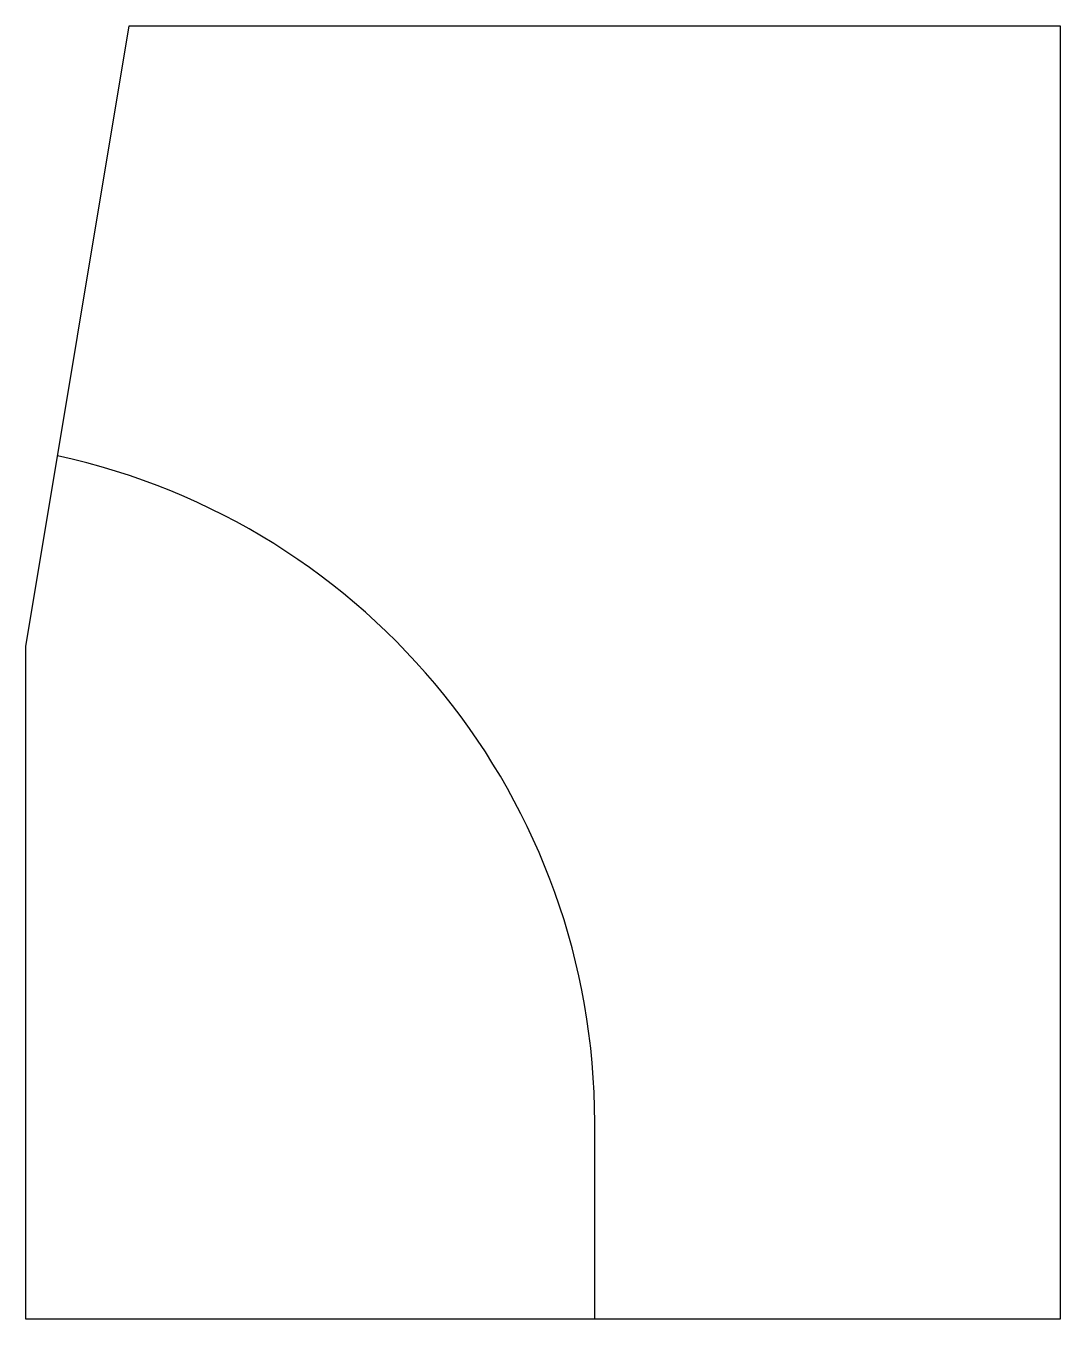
# Model space of a CAD drawing. Header units: metres. Extents: x 0 to 0.2, y 0 to 0.25.
import ezdxf

# ---------------------------------------------------------------- set-up
doc = ezdxf.new("R2010")
doc.units = ezdxf.units.M

msp = doc.modelspace()

# ---------------------------------------------------------------- linework, layer by layer
for p, q in [((0, 0.13), (0.02, 0.25)), ((0.02, 0.25), (0.2, 0.25)), ((0.2, 0.25), (0.2, 0)), ((0, 0), (0, 0.13)), ((0.2, 0), (0, 0))]:
    msp.add_line(p, q)
at = {"flags": 128}
msp.add_lwpolyline([(0.11, 0), (0.11, 0.038, 0.352738), (0.00615, 0.16689, 5.746301)], format="xyb", dxfattribs=at)

doc.saveas('drawing.dxf')
